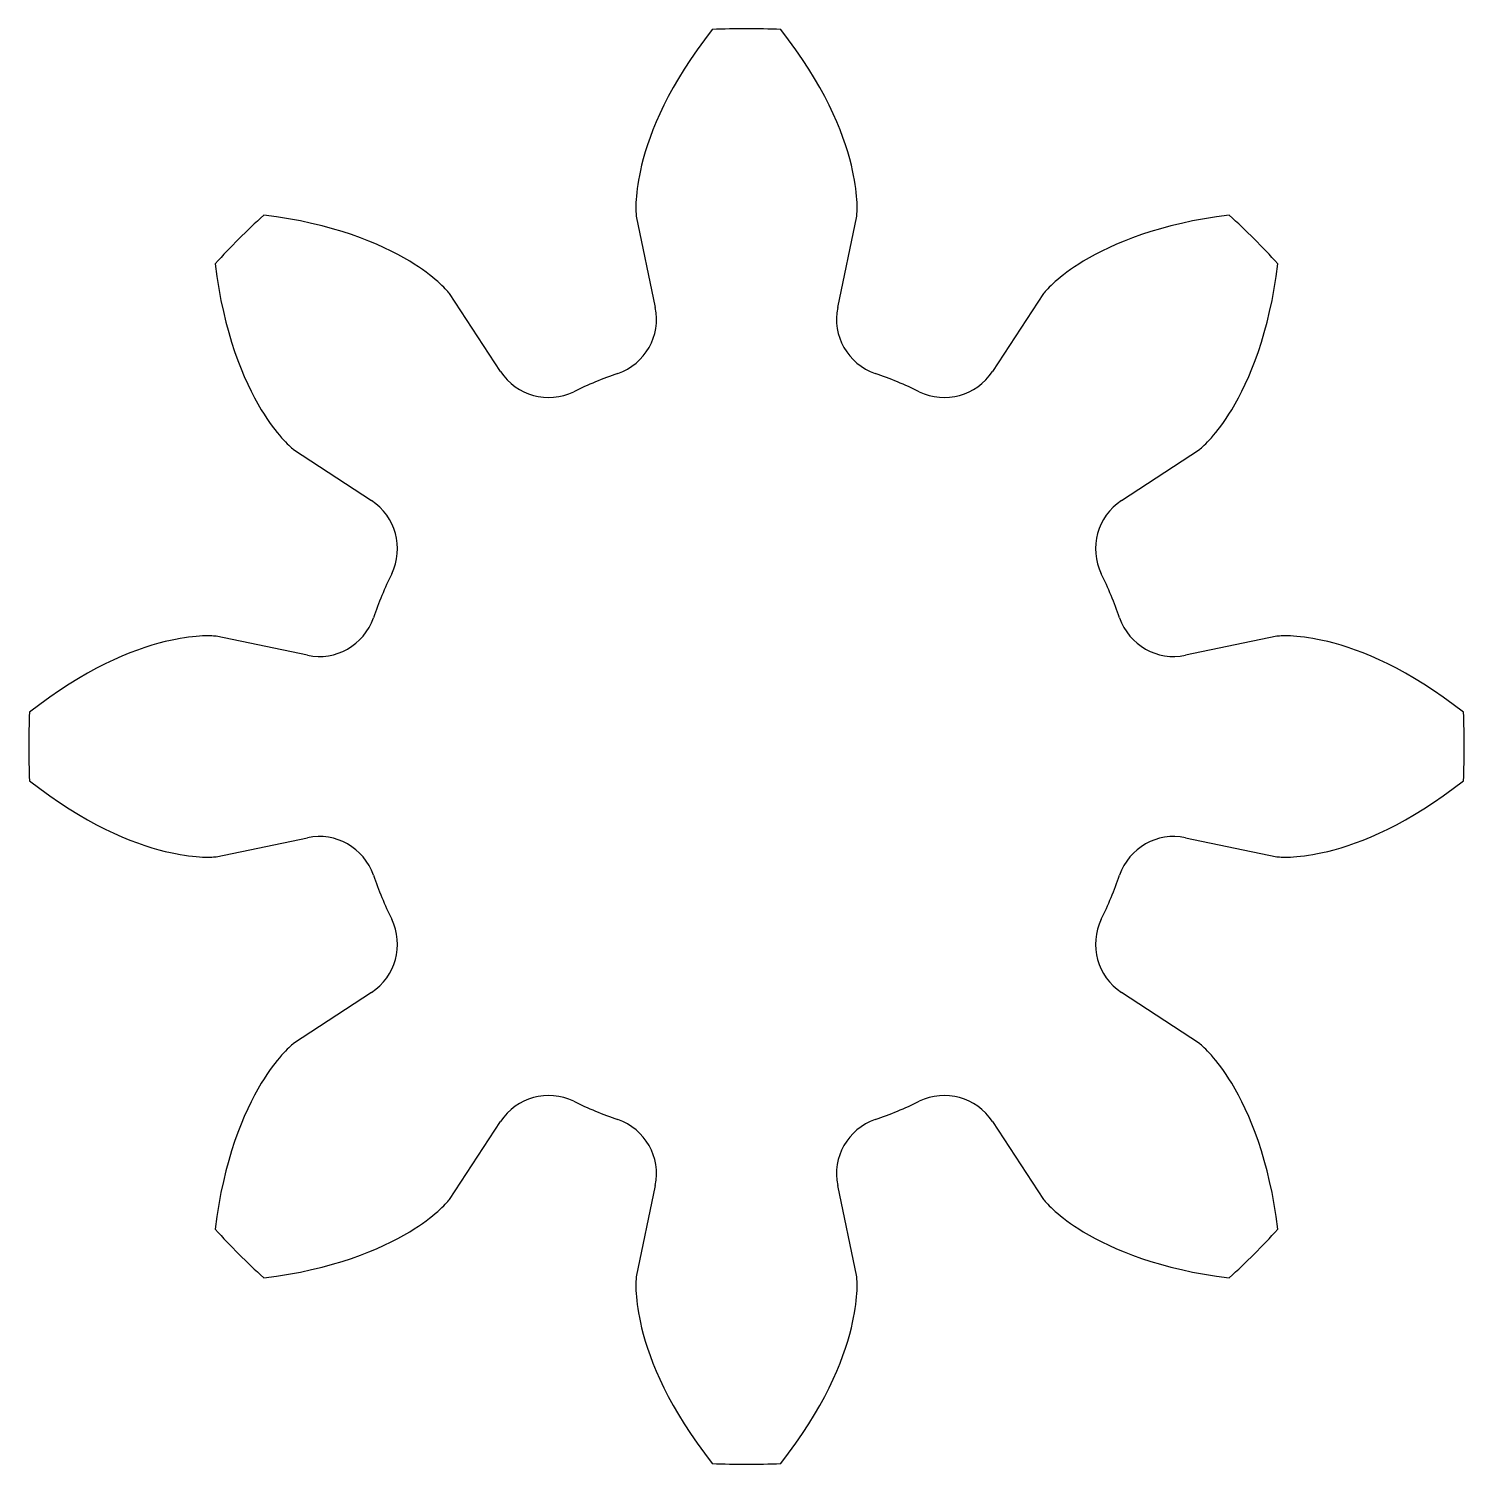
# Model space of a CAD drawing. Header units: millimetres. Extents: x -5 to 5, y -5 to 5.
import ezdxf

# ---------------------------------------------------------------- set-up
doc = ezdxf.new("R2010")
doc.units = ezdxf.units.MM
doc.layers.add('Spur', color=7, linetype='Continuous')

msp = doc.modelspace()

# ---------------------------------------------------------------- linework, layer by layer
at = {"layer": 'Spur', "color": 7}
for p, q in [((-0.768, 3.695), (-0.636, 3.059)), ((0.636, 3.059), (0.768, 3.695)), ((-1.714, 2.613), (-2.07, 3.156)), ((2.07, 3.156), (1.714, 2.613)), ((-3.156, 2.07), (-2.613, 1.714)), ((2.613, 1.714), (3.156, 2.07)), ((-3.059, 0.636), (-3.695, 0.768)), ((3.695, 0.768), (3.059, 0.636)), ((-3.695, -0.768), (-3.059, -0.636)), ((3.059, -0.636), (3.695, -0.768)), ((-2.613, -1.714), (-3.156, -2.07)), ((3.156, -2.07), (2.613, -1.714)), ((-2.07, -3.156), (-1.714, -2.613)), ((1.714, -2.613), (2.07, -3.156)), ((-0.636, -3.059), (-0.768, -3.695)), ((0.768, -3.695), (0.636, -3.059))]:
    msp.add_line(p, q, dxfattribs=at)
for centre, radius, start, end in [((0, 0), 5.002, 87.2621, 92.7379), ((0, 0), 5.002, 132.2621, 137.7379), ((0, 0), 5.002, 42.2621, 47.7379), ((-1.027, 2.978), 0.4, 289.0326, 11.7373), ((1.027, 2.978), 0.4, 168.2627, 250.9674), ((-1.379, 2.832), 0.4, 213.2627, 295.9674), ((1.379, 2.832), 0.4, 244.0326, 326.7373), ((0, 0), 2.75, 109.0326, 115.9674), ((0, 0), 2.75, 64.0326, 70.9674), ((-2.832, 1.379), 0.4, 334.0326, 56.7373), ((2.832, 1.379), 0.4, 123.2627, 205.9674), ((0, 0), 2.75, 154.0326, 160.9674), ((0, 0), 2.75, 19.0326, 25.9674), ((-2.978, 1.027), 0.4, 258.2627, 340.9674), ((2.978, 1.027), 0.4, 199.0326, 281.7373), ((0, 0), 5.002, 177.2621, 182.7379), ((0, 0), 5.002, 357.2621, 2.7379), ((-2.978, -1.027), 0.4, 19.0326, 101.7373), ((2.978, -1.027), 0.4, 78.2627, 160.9674), ((0, 0), 2.75, 199.0326, 205.9674), ((0, 0), 2.75, 334.0326, 340.9674), ((-2.832, -1.379), 0.4, 303.2627, 25.9674), ((2.832, -1.379), 0.4, 154.0326, 236.7373), ((-1.379, -2.832), 0.4, 64.0326, 146.7373), ((0, 0), 2.75, 244.0326, 250.9674), ((0, 0), 2.75, 289.0326, 295.9674), ((1.379, -2.832), 0.4, 33.2627, 115.9674), ((-1.027, -2.978), 0.4, 348.2627, 70.9674), ((1.027, -2.978), 0.4, 109.0326, 191.7373), ((0, 0), 5.002, 222.2621, 227.7379), ((0, 0), 5.002, 312.2621, 317.7379), ((0, 0), 5.002, 267.2621, 272.7379)]:
    msp.add_arc(centre, radius, start, end, dxfattribs=at)
for points in [[(-0.239, 4.996), (-0.54, 4.615), (-0.673, 4.285), (-0.731, 4.051)], [(0.731, 4.051), (0.673, 4.285), (0.54, 4.615), (0.239, 4.996)], [(-0.731, 4.051), (-0.779, 3.851), (-0.772, 3.734), (-0.768, 3.695)], [(0.768, 3.695), (0.772, 3.734), (0.779, 3.851), (0.731, 4.051)], [(-2.347, 3.381), (-2.554, 3.506), (-2.882, 3.645), (-3.364, 3.702)], [(3.364, 3.702), (2.882, 3.645), (2.554, 3.506), (2.347, 3.381)], [(-3.702, 3.364), (-3.645, 2.882), (-3.506, 2.554), (-3.381, 2.347)], [(-2.07, 3.156), (-2.094, 3.187), (-2.172, 3.274), (-2.347, 3.381)], [(2.347, 3.381), (2.172, 3.274), (2.094, 3.187), (2.07, 3.156)], [(3.381, 2.347), (3.506, 2.554), (3.645, 2.882), (3.702, 3.364)], [(-3.381, 2.347), (-3.274, 2.172), (-3.187, 2.094), (-3.156, 2.07)], [(3.156, 2.07), (3.187, 2.094), (3.274, 2.172), (3.381, 2.347)], [(-4.051, 0.731), (-4.285, 0.673), (-4.615, 0.54), (-4.996, 0.239)], [(-3.695, 0.768), (-3.734, 0.772), (-3.851, 0.779), (-4.051, 0.731)], [(4.051, 0.731), (3.851, 0.779), (3.734, 0.772), (3.695, 0.768)], [(4.996, 0.239), (4.615, 0.54), (4.285, 0.673), (4.051, 0.731)], [(-4.996, -0.239), (-4.615, -0.54), (-4.285, -0.673), (-4.051, -0.731)], [(4.051, -0.731), (4.285, -0.673), (4.615, -0.54), (4.996, -0.239)], [(-4.051, -0.731), (-3.851, -0.779), (-3.734, -0.772), (-3.695, -0.768)], [(3.695, -0.768), (3.734, -0.772), (3.851, -0.779), (4.051, -0.731)], [(-3.156, -2.07), (-3.187, -2.094), (-3.274, -2.172), (-3.381, -2.347)], [(3.381, -2.347), (3.274, -2.172), (3.187, -2.094), (3.156, -2.07)], [(-3.381, -2.347), (-3.506, -2.554), (-3.645, -2.882), (-3.702, -3.364)], [(3.702, -3.364), (3.645, -2.882), (3.506, -2.554), (3.381, -2.347)], [(-2.347, -3.381), (-2.172, -3.274), (-2.094, -3.187), (-2.07, -3.156)], [(2.07, -3.156), (2.094, -3.187), (2.172, -3.274), (2.347, -3.381)], [(-3.364, -3.702), (-2.882, -3.645), (-2.554, -3.506), (-2.347, -3.381)], [(2.347, -3.381), (2.554, -3.506), (2.882, -3.645), (3.364, -3.702)], [(-0.768, -3.695), (-0.772, -3.734), (-0.779, -3.851), (-0.731, -4.051)], [(0.731, -4.051), (0.779, -3.851), (0.772, -3.734), (0.768, -3.695)], [(-0.731, -4.051), (-0.673, -4.285), (-0.54, -4.615), (-0.239, -4.996)], [(0.239, -4.996), (0.54, -4.615), (0.673, -4.285), (0.731, -4.051)]]:
    msp.add_open_spline(points, degree=3, dxfattribs=at)

doc.saveas('drawing.dxf')
